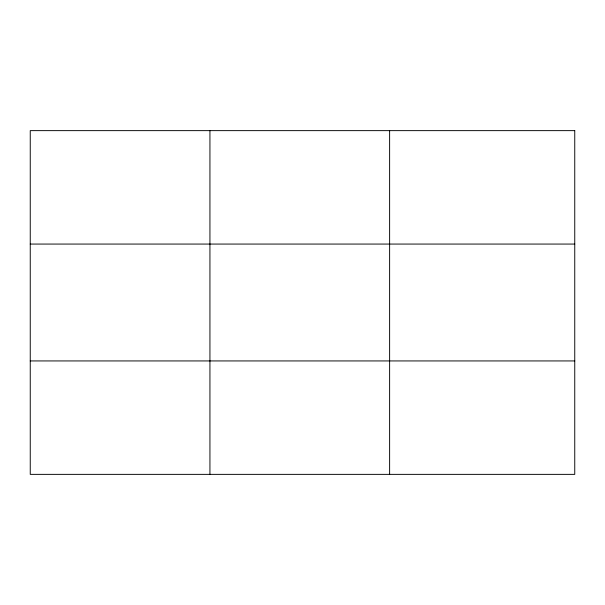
<?xml version="1.0" encoding="UTF-8"?>
<svg xmlns="http://www.w3.org/2000/svg" width="605" height="605" viewBox="0 0 605 605"><rect width="100%" height="100%" fill="white"/><g stroke="black" fill="none" stroke-linecap="round" stroke-linejoin="round"><path stroke-width="0.91" d="M209.935 130.635L209.935 474.365M389.62 130.635L389.62 474.365M30.25 244.065L574.75 244.065M30.25 360.935L574.75 360.935M574.75 130.635L574.75 474.365L30.25 474.365L30.25 130.635L574.75 130.635"/></g></svg>
